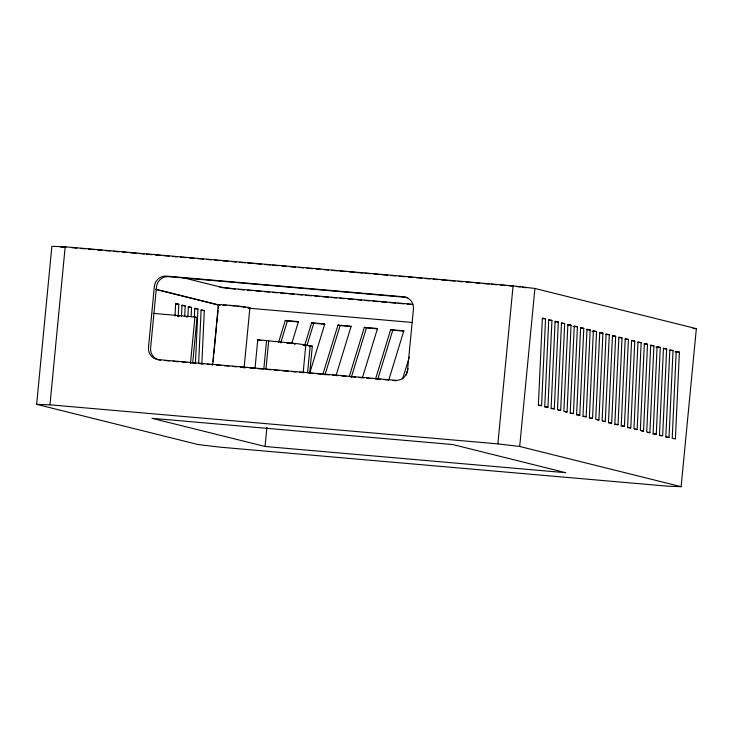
<?xml version="1.0" encoding="UTF-8"?>
<svg xmlns="http://www.w3.org/2000/svg" width="733" height="733" viewBox="0 0 733 733"><rect width="100%" height="100%" fill="white"/><g stroke="black" fill="none" stroke-linecap="round" stroke-linejoin="round"><path stroke-width="1.1" d="M175.031 316.024L175.618 303.453L178.806 304.25L178.22 316.812M181.463 316.464L181.995 305.038L185.183 305.835L184.707 316.115M187.895 316.913L188.363 306.623L191.551 307.42L191.13 316.564M194.318 317.352L194.74 308.217L197.928 309.005L195.454 362.716M198.634 363.504L201.117 309.802L204.305 310.6L201.822 364.301M541.559 405.688L545.572 318.846L542.383 318.049L538.37 404.891L541.559 405.688L538.26 405.395M547.927 407.273L551.94 320.431L548.751 319.643L544.747 406.476L547.927 407.273L544.637 406.98M554.304 408.858L558.317 322.016L555.128 321.228L551.115 408.061L554.304 408.858L551.014 408.574M560.681 410.443L564.685 323.61L561.505 322.813L557.492 409.655L560.681 410.443L558.482 410.251M567.049 412.038L571.062 325.195L567.873 324.398L563.86 411.24L567.049 412.038L564.85 411.845M573.426 413.623L577.43 326.781L574.251 325.983L570.237 412.826L573.426 413.623L570.127 413.33M579.794 415.208L583.807 328.366L580.618 327.578L576.605 414.411L579.794 415.208L576.505 414.924M586.171 416.793L590.184 329.96L586.996 329.163L582.982 416.005L586.171 416.793L582.872 416.509M592.539 418.378L596.552 331.545L593.364 330.748L589.359 417.59L592.539 418.378L589.25 418.094M598.916 419.972L602.929 333.13L599.741 332.333L595.727 419.175L598.916 419.972L596.717 419.78M605.284 421.557L609.297 334.715L606.109 333.927L602.105 420.76L605.284 421.557L603.094 421.365M611.661 423.143L615.674 336.3L612.486 335.512L608.472 422.355L611.661 423.143L608.372 422.859M618.038 424.728L622.042 337.895L618.863 337.098L614.85 423.94L618.038 424.728L614.74 424.444M624.406 426.322L628.419 339.48L625.231 338.683L621.217 425.525L624.406 426.322L621.117 426.029M630.783 427.907L634.787 341.065L631.608 340.277L627.595 427.11L630.783 427.907L627.485 427.614M637.151 429.492L641.164 342.65L637.976 341.862L633.963 428.695L637.151 429.492L634.961 429.3M643.528 431.077L647.541 344.244L644.353 343.447L640.34 430.289L643.528 431.077L641.329 430.885M649.896 432.672L653.909 345.829L650.721 345.032L646.717 431.874L649.896 432.672L647.706 432.479M656.273 434.257L660.286 347.415L657.098 346.617L653.085 433.46L656.273 434.257L652.975 433.963M666.654 349L662.641 435.842L659.462 435.045L663.466 348.212L666.654 349L663.365 348.716M669.018 437.427L673.031 350.594L669.843 349.797L665.83 436.639L669.018 437.427L665.729 437.143M679.399 352.179L675.395 439.012L672.207 438.224L676.22 351.382L679.399 352.179L675.011 351.794M36.65 404.341L51.869 246.325L65.182 246.801L513.082 285.861L534.898 288.454L696.35 328.659L681.131 486.675L667.818 486.199L219.918 447.139L198.102 444.546L36.65 404.341L49.963 404.818L497.872 443.877L519.688 446.47L681.131 486.675M49.963 404.818L65.182 246.801M190.479 363.275L194.932 317.004L153.279 313.367M192.715 362.679L197.058 317.526L194.932 317.004M212.561 365.153L218.37 304.809M213.111 361.836L213.651 356.137M213.871 353.865L214.421 348.166M214.641 345.894L216.611 325.397M216.831 323.125L218.04 310.6M218.26 308.318L218.59 304.91L155.579 289.214M244.08 368.131L249.889 307.787L249.202 307.576A15.851 0.577 5.5 0 0 230.419 305.377A15.851 0.577 5.5 0 0 218.59 304.91M255.057 367.975L257.769 339.755L286.246 342.586A13.615 0.495 5.5 0 1 302.601 344.528L312.304 346.233L309.702 373.317M263.834 368.736L266.555 340.524M265.96 369.267L268.681 341.056M265.053 446.479L151.933 418.305L452.728 444.537L565.849 472.712L265.053 446.479L266.904 427.293M303.187 372.41L305.789 345.316M307.576 372.795L310.178 345.701M497.872 443.877L513.082 285.861M519.688 446.47L534.898 288.454M278.595 342.302L285.284 320.468L298.459 321.622L291.752 343.502M280.702 342.879L287.409 320.999L298.386 321.952M304.589 345.747L311.635 322.767L324.811 323.913L309.72 373.152M307.054 345.179L313.761 323.299L324.737 324.252M322.886 374.297L337.977 325.067L351.153 326.212L336.062 375.452M325.012 374.829L340.103 325.599L351.08 326.551M349.238 376.597L364.328 327.367L377.504 328.512L362.414 377.752M351.364 377.129L366.454 327.889L377.431 328.851M375.58 378.897L390.68 329.658L403.846 330.812L388.756 380.042M377.706 379.428L392.796 330.189L403.782 331.151M402.6 379.007L409.307 357.127M406.064 375.159L408.079 368.598M294.446 343.969L295.298 343.951L294.18 343.704M243.64 307.439L245.399 307.411L243.319 306.944M693.024 328.54L696.35 328.659M177.67 316.198L179.219 316.28M66.117 247.268L60.912 247.204L61.361 247.406M226.451 305.258L223.043 305.313M71.642 247.681L76.983 248.139M229.658 305.487L235.284 305.991M287.318 342.971L291.807 343.411M80.401 248.432L84.955 248.826M88.363 249.128L94.053 249.623M97.471 249.926L102.024 250.32M105.442 250.622L109.996 251.016M113.413 251.309L119.103 251.813M122.512 252.106L127.066 252.5M130.483 252.803L136.173 253.297M138.455 253.499L144.144 253.994M146.417 254.195L152.116 254.69M155.524 254.983L161.223 255.478M163.496 255.68L169.186 256.174M172.603 256.477L177.157 256.871M180.575 257.173L186.264 257.668M189.682 257.961L194.227 258.364M197.644 258.657L203.334 259.152M206.752 259.455L211.306 259.849M214.723 260.151L219.277 260.545M222.685 260.847L228.384 261.342M231.793 261.635L236.347 262.038M239.764 262.332L245.454 262.826M247.736 263.028L253.426 263.523M255.698 263.724L261.397 264.219M264.805 264.512L270.495 265.016M272.777 265.209L278.467 265.703M281.884 266.006L286.438 266.4M289.847 266.702L295.546 267.197M298.954 267.49L303.508 267.893M306.925 268.186L312.615 268.69M316.033 268.984L320.587 269.377M324.004 269.68L328.558 270.074M331.967 270.376L337.666 270.871M339.938 271.073L345.628 271.567M349.045 271.861L354.735 272.355M357.017 272.557L362.707 273.052M364.979 273.253L370.669 273.748M374.087 274.05L379.776 274.545M382.058 274.738L387.748 275.241M391.165 275.535L395.719 275.929M399.128 276.231L404.827 276.726M408.235 277.028L412.789 277.422M416.207 277.715L421.896 278.219M425.314 278.513L429.868 278.916M433.285 279.209L437.83 279.603M441.248 279.905L446.938 280.4M449.219 280.602L454.909 281.096M458.327 281.39L462.88 281.793M466.289 282.086L471.988 282.581M475.396 282.883L479.95 283.277M483.368 283.579L489.058 284.074M491.339 284.276L497.029 284.771M500.447 285.064L505 285.467M412.734 304.305L237.666 289.031A16.758 0.614 5.5 0 1 225.92 287.776L224.234 287.565A16.758 0.614 5.5 0 1 219.946 286.896L182.242 277.505M238.546 289.425L244.245 289.92M247.662 290.213L252.225 290.616M255.643 290.909L261.342 291.404M264.76 291.707L269.323 292.101M272.74 292.403L277.294 292.797M280.721 293.099L286.42 293.594M288.692 293.796L294.391 294.29M297.809 294.593L302.372 294.987M305.789 295.289L311.488 295.784M314.906 296.077L319.469 296.48M322.886 296.773L328.586 297.277M330.867 297.47L336.566 297.964M339.984 298.267L344.537 298.661M347.964 298.963L353.654 299.458M357.081 299.76L361.635 300.154M365.052 300.457L369.615 300.851M373.033 301.153L378.732 301.648M381.013 301.849L386.712 302.344M390.13 302.637L395.829 303.141M398.111 303.334L403.81 303.838M407.227 304.131L411.781 304.525M542.273 318.562L545.572 318.846M548.65 320.147L551.94 320.431M555.018 321.732L558.317 322.016M561.396 323.317L564.685 323.61M567.763 324.902L571.062 325.195M573.041 326.396L577.43 326.781M580.518 328.082L583.807 328.366M586.886 329.667L590.184 329.96M592.163 331.16L596.552 331.545M599.631 332.846L602.929 333.13M606.008 334.431L609.297 334.715M612.376 336.016L615.674 336.3M618.753 337.601L622.042 337.895M625.121 339.196L628.419 339.48M631.498 340.781L634.787 341.065M248.093 308.117L412.129 322.465M637.875 342.366L641.164 342.65M644.243 343.951L647.541 344.244M175.489 303.957L178.806 304.25M650.62 345.536L653.909 345.829M181.866 305.542L185.183 305.835M655.888 347.03L660.286 347.415M188.244 307.136L191.551 307.42M194.612 308.721L197.928 309.005M669.733 350.301L673.031 350.594M200.989 310.306L204.305 310.6M194.868 317.334L197.058 317.526M303.297 345.445L305.551 345.646M308.932 345.939L312.304 346.233M165.062 360.563L169.625 360.957M173.043 361.259L178.742 361.754M182.16 362.056L186.723 362.45M190.14 362.753L195.839 363.247M199.266 363.55L203.82 363.944M207.247 364.246L211.8 364.64M216.363 365.034L220.926 365.437M224.344 365.73L228.907 366.134M232.324 366.427L236.887 366.83M240.305 367.123L246.004 367.627M249.422 367.92L253.984 368.314M257.402 368.617L263.101 369.111M266.528 369.414L271.082 369.808M274.499 370.11L279.062 370.504M282.48 370.806L288.188 371.301M291.606 371.604L296.169 371.998M299.586 372.3L304.14 372.694M308.703 373.088L313.266 373.491M316.683 373.784L321.246 374.187M324.664 374.481L329.227 374.884M332.645 375.177L338.344 375.672M341.761 375.974L346.324 376.368M349.742 376.67L355.45 377.165M358.868 377.468L363.431 377.861M366.848 378.164L371.402 378.558M375.965 378.961L380.528 379.355M383.945 379.657L388.508 380.051M393.071 380.445L396.489 380.748M659.352 435.558L661.551 435.75M508.409 285.76L513.127 286.2M516.811 286.576L520.247 286.96M237.162 306.192L242.082 306.77M287.052 343.346L287.776 343.429M219.863 287.309L235.128 289.123M522.217 287.199L526.147 287.73M186.374 316.977L186.933 317.05M390.68 329.658L392.796 330.189M364.328 327.367L366.454 327.889M337.977 325.067L340.103 325.599M311.635 322.767L313.761 323.299M285.284 320.468L287.409 320.999M156.102 289.489L218.205 304.955A16.758 0.614 5.5 0 0 219.946 305.258M257.769 339.755L260.957 340.552M160.5 360.169A11.343 11.013 -76 0 1 150.613 347.918L156.477 286.969A11.343 11.013 -76 0 1 168.544 276.643L405.67 297.323A11.343 11.013 -76 0 1 407.786 297.726M249.889 307.787A15.851 0.577 5.5 0 1 248.313 307.915M154.351 286.438L148.487 347.396A11.343 11.013 -76 0 0 158.374 359.637L395.499 380.317A11.343 11.013 -76 0 0 407.566 369.991L413.439 309.042A11.343 11.013 -76 0 0 403.544 296.792L166.418 276.112A11.343 11.013 -76 0 0 154.351 286.438"/></g></svg>
